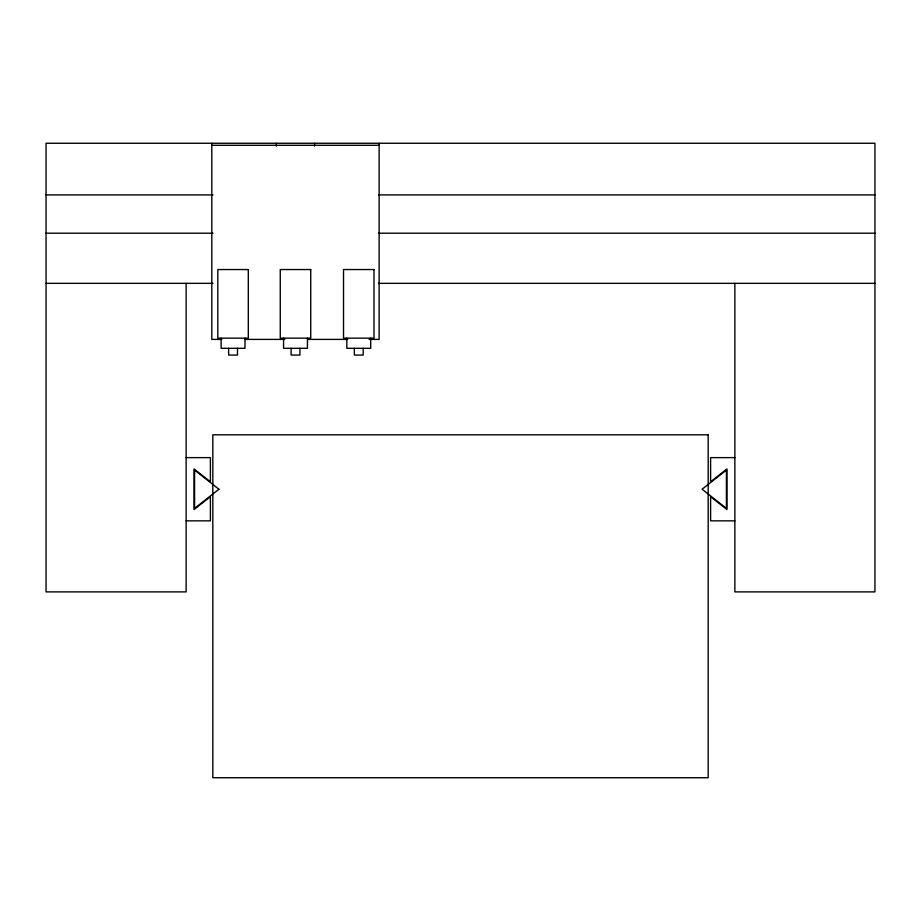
<?xml version="1.0" encoding="UTF-8"?>
<svg xmlns="http://www.w3.org/2000/svg" width="921" height="921" viewBox="0 0 921 921"><rect width="100%" height="100%" fill="white"/><g stroke="black" fill="none" stroke-linecap="round" stroke-linejoin="round"><path stroke-width="1.38" d="M211.807 145.299L379.13 145.299M46.05 194.918L212.981 194.918M378.473 194.918L874.95 194.918M46.05 233.209L212.981 233.209M378.473 233.209L874.95 233.209M46.05 283.346L212.981 283.346M378.473 283.346L874.95 283.346M221.811 339.4L211.807 339.4L211.807 143.262M244.698 339.4L284.739 339.4M307.626 339.4L347.666 339.4M369.114 339.4L379.13 339.4L379.13 143.262M186.134 457.622L210.391 457.622L210.391 481.798L194.02 468.916L194.02 509.555L210.391 496.684L210.391 520.849L186.134 520.849M734.866 457.622L710.609 457.622L710.609 481.798L726.98 468.916L726.98 509.555L710.609 496.684L710.609 520.849L734.866 520.849M734.866 283.346L734.866 591.892L874.95 591.892L874.95 143.262L46.05 143.262L46.05 591.892L186.134 591.892L186.134 283.346M370.703 338.157L370.703 348.311L346.826 348.311L346.826 338.157M363.185 348.311L363.185 355.069L354.355 355.069L354.343 348.311M314.614 143.262L314.614 146.128M307.441 338.157L307.441 348.311L283.576 348.311L283.576 338.157M299.935 348.311L299.935 355.069L291.105 355.069L291.082 348.311M276.323 143.262L276.323 146.128M244.986 338.157L244.986 348.311L221.121 348.311L221.121 338.157M237.48 348.311L237.48 355.069L228.65 355.069L228.627 348.311M218.922 489.235L194.584 508.38L194.584 470.09L218.922 489.235M726.416 470.09L702.078 489.235L726.416 508.38L726.416 470.09M248.302 269.542L217.817 269.542L217.817 338.157L248.302 338.157L248.302 269.542M310.745 269.542L280.26 269.542L280.26 338.157L310.745 338.157L310.745 269.542M374.007 269.542L343.521 269.542L343.521 338.157L374.007 338.157L374.007 269.542M708.18 434.804L212.82 434.804L212.82 777.738L708.18 777.738L708.18 434.804"/></g></svg>
